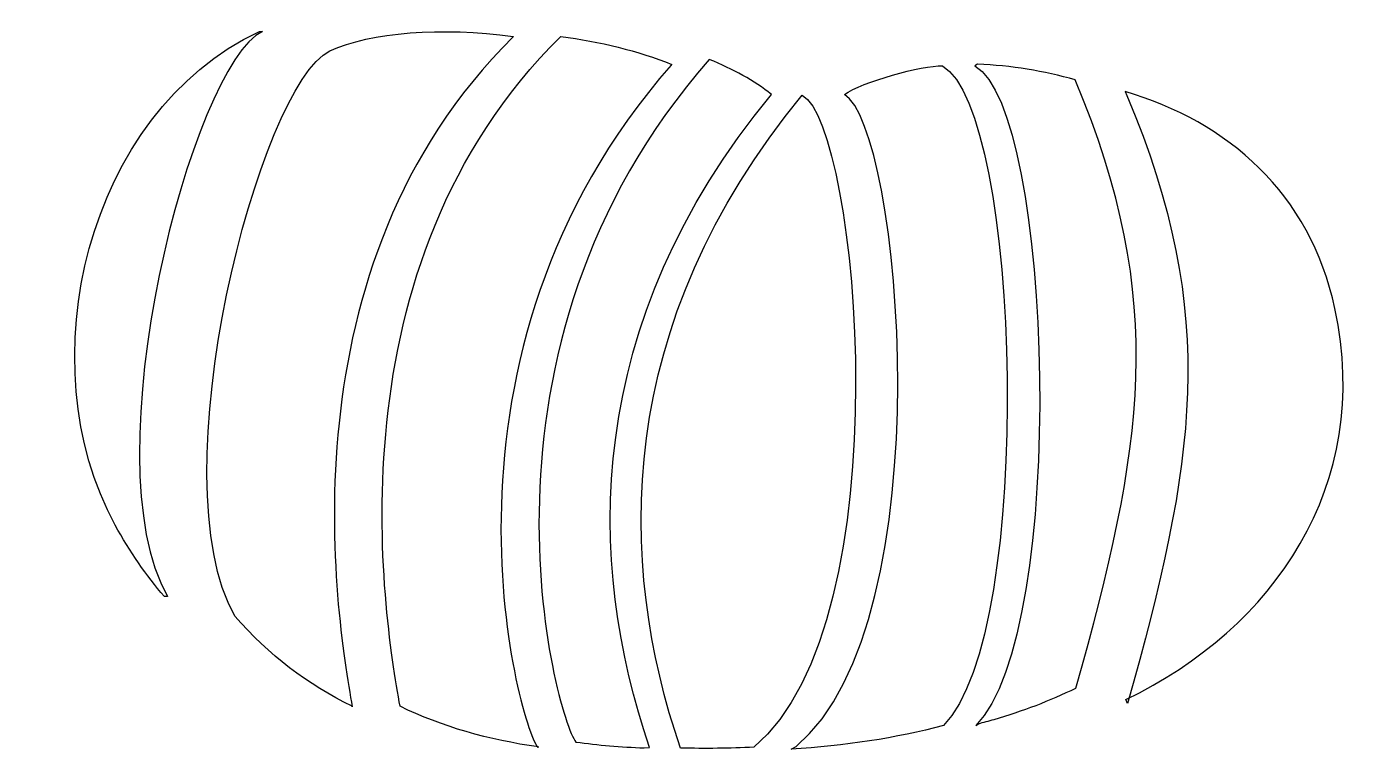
# Model space of a CAD drawing. Header units: centimetres. Extents: x -11 to 10.8, y -5.8 to 5.9.
import ezdxf

# ---------------------------------------------------------------- set-up
doc = ezdxf.new("R2010")
doc.units = ezdxf.units.CM
doc.header["$MEASUREMENT"] = 0
doc.layers.add('Camada 1', color=7, linetype='Continuous')

msp = doc.modelspace()

# ---------------------------------------------------------------- linework, layer by layer
at = {"layer": 'Camada 1'}
for points, knots in [([(-8.76496, -3.33806), (-10.02424, -1.12477), (-8.37361, 5.25283), (-7.22688, 5.807), (-7.22688, 5.807), (-7.22688, 5.807), (-7.27699, 5.807), (-7.27699, 5.807), (-7.27699, 5.807), (-10.07721, 4.48662), (-11.03979, 0.42463), (-9.6107, -2.18284), (-9.6107, -2.18284), (-9.3744, -2.61393), (-9.10849, -2.99799), (-8.8151, -3.33806), (-8.8151, -3.33806), (-8.8151, -3.33806), (-8.76496, -3.33806), (-8.76496, -3.33806)], [0, 0, 0, 0, 0.16666667, 0.16666667, 0.16666667, 0.16666667, 0.33333333, 0.33333333, 0.33333333, 0.33333333, 0.5, 0.5, 0.5, 0.5, 0.66666667, 0.66666667, 0.66666667, 0.66666667, 1, 1, 1, 1]), ([(-7.67379, -3.65562), (-7.13015, -4.28583), (-6.49216, -4.76541), (-5.77326, -5.11469), (-5.77326, -5.11469), (-5.77326, -5.11469), (-5.7731, -5.12461), (-5.7731, -5.12461), (-5.7731, -5.12461), (-6.04528, -3.60429), (-6.93944, 1.98768), (-3.17026, 5.71614), (-3.17026, 5.71614), (-3.17026, 5.71614), (-3.17042, 5.72606), (-3.17042, 5.72606), (-3.17042, 5.72606), (-4.3221, 5.87872), (-5.476, 5.80057), (-6.13571, 5.48947), (-6.13571, 5.48947), (-7.28244, 4.9353), (-8.93307, -1.44232), (-7.67379, -3.65562)], [0, 0, 0, 0, 0.14285714, 0.14285714, 0.14285714, 0.14285714, 0.28571429, 0.28571429, 0.28571429, 0.28571429, 0.42857143, 0.42857143, 0.42857143, 0.42857143, 0.57142857, 0.57142857, 0.57142857, 0.57142857, 0.71428571, 0.71428571, 0.71428571, 0.71428571, 1, 1, 1, 1]), ([(-4.99978, -5.11471), (-4.32065, -5.44462), (-3.56928, -5.65824), (-2.75704, -5.7727), (-2.75704, -5.7727), (-2.75704, -5.7727), (-2.76696, -5.78262), (-2.76696, -5.78262), (-2.76696, -5.78262), (-3.09708, -5.37003), (-4.73681, 0.57204), (-0.60984, 5.26268), (-0.60984, 5.26268), (-0.60984, 5.26268), (-0.59992, 5.2726), (-0.59992, 5.2726), (-0.59992, 5.2726), (-1.14504, 5.49178), (-1.77067, 5.64304), (-2.39694, 5.72607), (-2.39694, 5.72607), (-6.16609, 1.9976), (-5.27193, -3.59434), (-4.99978, -5.11471)], [0, 0, 0, 0, 0.14285714, 0.14285714, 0.14285714, 0.14285714, 0.28571429, 0.28571429, 0.28571429, 0.28571429, 0.42857143, 0.42857143, 0.42857143, 0.42857143, 0.57142857, 0.57142857, 0.57142857, 0.57142857, 0.71428571, 0.71428571, 0.71428571, 0.71428571, 1, 1, 1, 1]), ([(0.00521, 5.35199), (0.39066, 5.197), (0.73586, 5.00806), (1.01258, 4.78531), (1.01258, 4.78531), (-2.05468, 1.07416), (-1.98727, -2.78664), (-0.95907, -5.78067), (-0.95907, -5.78067), (-0.95907, -5.78067), (-1.04601, -5.78826), (-1.04601, -5.78826), (-1.04601, -5.78826), (-1.42579, -5.77482), (-1.79473, -5.74365), (-2.15194, -5.69333), (-2.15194, -5.69333), (-2.482, -5.28074), (-4.12173, 0.66133), (0.00521, 5.35199)], [0, 0, 0, 0, 0.16666667, 0.16666667, 0.16666667, 0.16666667, 0.33333333, 0.33333333, 0.33333333, 0.33333333, 0.5, 0.5, 0.5, 0.5, 0.66666667, 0.66666667, 0.66666667, 0.66666667, 1, 1, 1, 1]), ([(3.77994, 5.24814), (3.45768, 5.26325), (2.47708, 4.98745), (2.19347, 4.78522), (2.19347, 4.78522), (3.10353, 4.27643), (3.84511, -3.71449), (1.41091, -5.7671), (1.41091, -5.7671), (1.41091, -5.7671), (1.33082, -5.80703), (1.33082, -5.80703), (1.33082, -5.80703), (2.19214, -5.76009), (3.03037, -5.6274), (3.79557, -5.42664), (3.79557, -5.42664), (5.29347, -3.92872), (5.05354, 4.53586), (3.77994, 5.24814)], [0, 0, 0, 0, 0.16666667, 0.16666667, 0.16666667, 0.16666667, 0.33333333, 0.33333333, 0.33333333, 0.33333333, 0.5, 0.5, 0.5, 0.5, 0.66666667, 0.66666667, 0.66666667, 0.66666667, 1, 1, 1, 1]), ([(5.94214, -4.81888), (5.52225, -5.02327), (5.07785, -5.1934), (4.61655, -5.32651), (4.61655, -5.32651), (4.53254, -5.35075), (4.44759, -5.37414), (4.36168, -5.39668), (4.36168, -5.39668), (4.36168, -5.39668), (4.32173, -5.42653), (4.32173, -5.42653), (4.32173, -5.42653), (5.81956, -3.92867), (5.57969, 4.53591), (4.30607, 5.24822), (4.30607, 5.24822), (4.30607, 5.24822), (4.34602, 5.27807), (4.34602, 5.27807), (4.34602, 5.27807), (4.89339, 5.25238), (5.42647, 5.16684), (5.929, 5.02031), (5.929, 5.02031), (7.4453, 1.42333), (7.0263, -0.94102), (5.94214, -4.81888)], [0, 0, 0, 0, 0.125, 0.125, 0.125, 0.125, 0.25, 0.25, 0.25, 0.25, 0.375, 0.375, 0.375, 0.375, 0.5, 0.5, 0.5, 0.5, 0.625, 0.625, 0.625, 0.625, 0.75, 0.75, 0.75, 0.75, 1, 1, 1, 1]), ([(6.77836, -5.06741), (7.86249, -1.18957), (8.28151, 1.1748), (6.76524, 4.77178), (6.76524, 4.77178), (6.76524, 4.77178), (6.73666, 4.83166), (6.73666, 4.83166), (6.73666, 4.83166), (8.402, 4.34607), (9.7319, 3.19048), (10.1337, 1.32133), (10.1337, 1.32133), (10.75132, -1.55239), (9.15043, -3.83916), (6.74981, -5.00756), (6.74981, -5.00756), (6.74981, -5.00756), (6.77836, -5.06741), (6.77836, -5.06741)], [0, 0, 0, 0, 0.16666667, 0.16666667, 0.16666667, 0.16666667, 0.33333333, 0.33333333, 0.33333333, 0.33333333, 0.5, 0.5, 0.5, 0.5, 0.66666667, 0.66666667, 0.66666667, 0.66666667, 1, 1, 1, 1]), ([(-0.45974, -5.7907), (-0.06159, -5.80105), (0.33602, -5.7961), (0.72935, -5.77705), (0.72935, -5.77705), (3.16354, -3.72444), (2.422, 4.26648), (1.51191, 4.77527), (1.51191, 4.77527), (-1.55535, 1.0641), (-1.48794, -2.79667), (-0.45974, -5.7907)], [0, 0, 0, 0, 0.25, 0.25, 0.25, 0.25, 0.5, 0.5, 0.5, 0.5, 1, 1, 1, 1])]:
    msp.add_open_spline(points, degree=3, knots=knots, dxfattribs=at)

doc.saveas('drawing.dxf')
